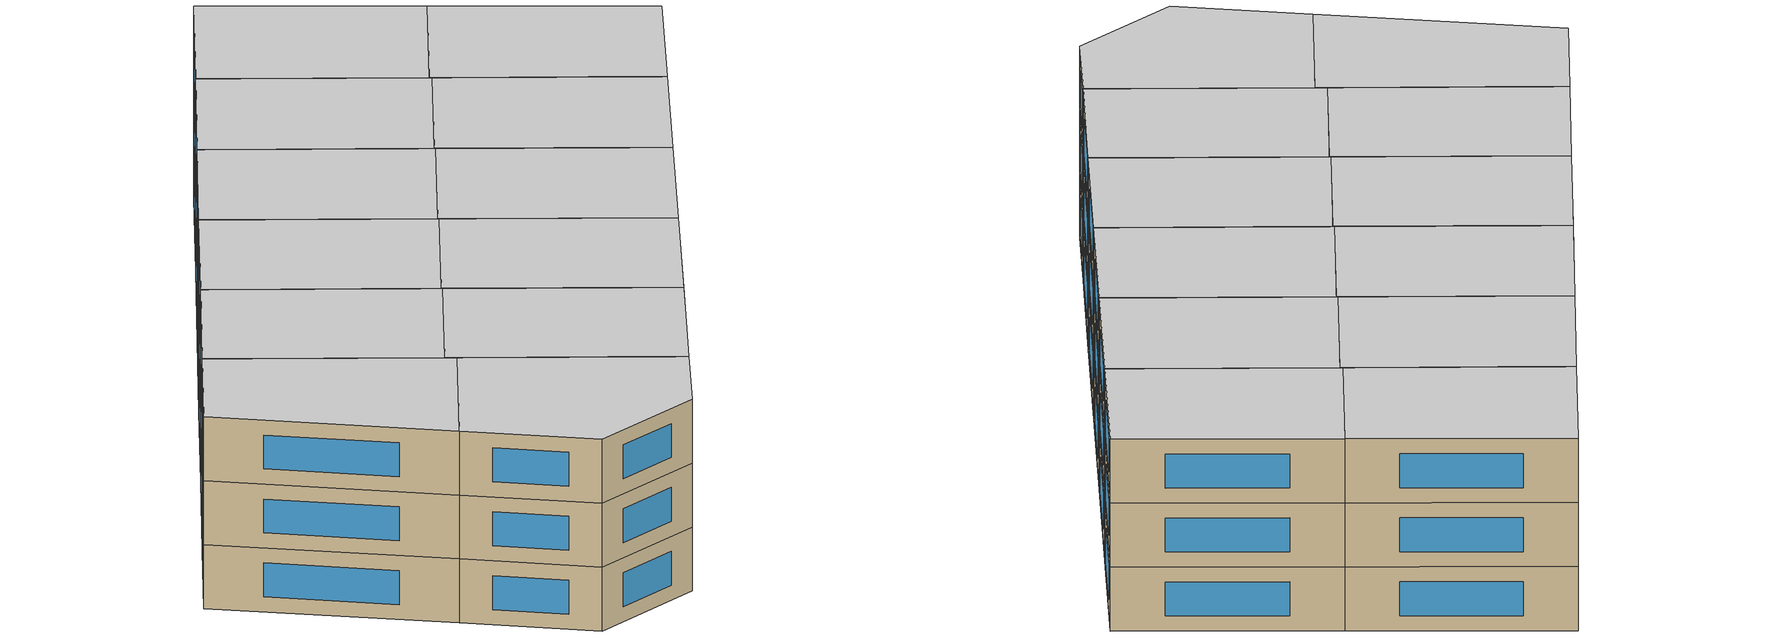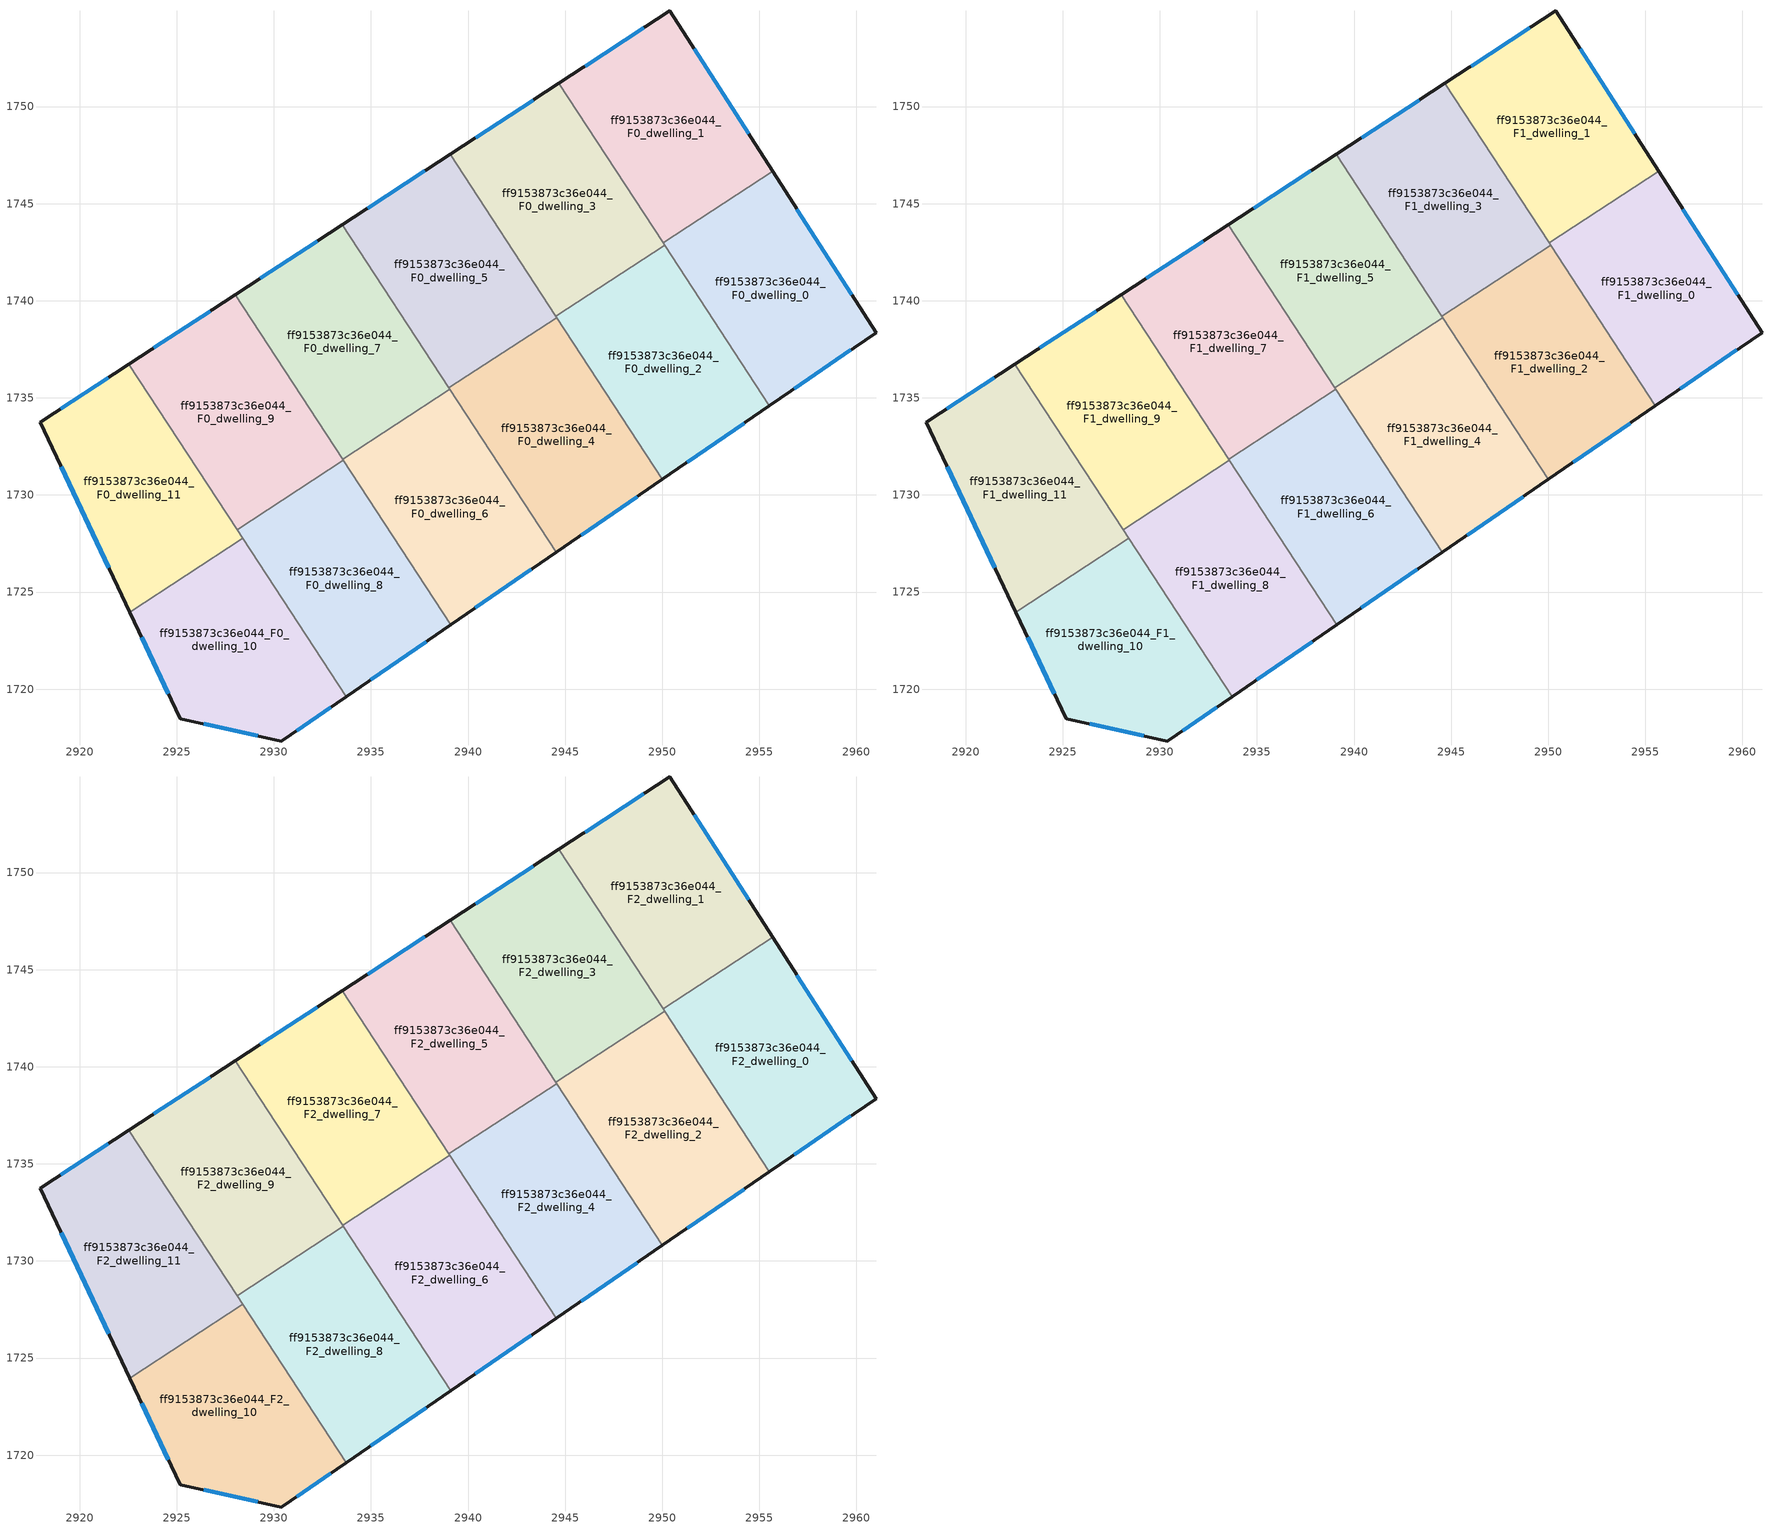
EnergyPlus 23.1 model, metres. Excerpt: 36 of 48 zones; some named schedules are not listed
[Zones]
ff9153873c36e044_F0_dwelling_0
 floor ground (EU_floor_Construction): 2955.69,1746.66 2961.01,1738.36 2955.52,1734.59 2950.05,1742.97 z0
 wall outside (EU_wall_Construction): 2955.52,1734.59 2961.01,1738.36 2955.69,1746.66 z0:3
 wall to ff9153873c36e044_F0_dwelling_1 (EU_wall_Construction): 2955.69,1746.66 2950.05,1742.97 z0:3
 wall to ff9153873c36e044_F0_dwelling_2 (EU_wall_Construction): 2950.12,1742.86 2955.52,1734.59 z0:3
 wall to ff9153873c36e044_F0_dwelling_3 (EU_wall_Construction): 2950.05,1742.97 2950.12,1742.86 z0:3
 window (EU_Window_Construction): 2959.76,1740.31 2956.94,1744.71 / 2956.81,1735.47 2959.72,1737.47 z0.7:2.3
ff9153873c36e044_F0_dwelling_1
 floor ground (EU_floor_Construction): 2950.4,1754.92 2955.69,1746.66 2950.05,1742.97 2944.68,1751.19 z0
 wall outside (EU_wall_Construction): 2955.69,1746.66 2950.4,1754.92 2944.68,1751.19 z0:3
 wall to ff9153873c36e044_F0_dwelling_3 (EU_wall_Construction): 2944.68,1751.19 2950.05,1742.97 z0:3
 window (EU_Window_Construction): 2949.06,1754.04 2946.03,1752.07 / 2954.45,1748.6 2951.64,1752.98 z0.7:2.3
ff9153873c36e044_F0_dwelling_10
 floor ground (EU_floor_Construction): 2928.4,1727.76 2933.72,1719.61 2930.39,1717.33 2925.18,1718.48 2922.59,1723.96 z0
 wall outside (EU_wall_Construction): 2922.59,1723.96 2925.18,1718.48 2930.39,1717.33 2933.72,1719.61 z0:3
 wall to ff9153873c36e044_F0_dwelling_11 (EU_wall_Construction): 2928.4,1727.76 2922.59,1723.96 z0:3
 wall to ff9153873c36e044_F0_dwelling_8 (EU_wall_Construction): 2933.72,1719.61 2928.4,1727.76 z0:3
 window (EU_Window_Construction): 2923.19,1722.68 2924.57,1719.77 / 2931.17,1717.86 2932.94,1719.08 / 2926.4,1718.21 2929.17,1717.6 z0.7:2.3
ff9153873c36e044_F0_dwelling_11
 floor ground (EU_floor_Construction): 2922.54,1736.74 2928.4,1727.76 2922.59,1723.96 2917.96,1733.75 z0
 wall outside (EU_wall_Construction): 2922.54,1736.74 2917.96,1733.75 2922.59,1723.96 z0:3
 wall to ff9153873c36e044_F0_dwelling_9 (EU_wall_Construction): 2928.11,1728.21 2922.54,1736.74 z0:3
 wall to ff9153873c36e044_F0_dwelling_8 (EU_wall_Construction): 2928.4,1727.76 2928.11,1728.21 z0:3
 window (EU_Window_Construction): 2919.05,1731.45 2921.5,1726.26 / 2921.47,1736.04 2919.03,1734.45 z0.7:2.3
ff9153873c36e044_F0_dwelling_2
 floor ground (EU_floor_Construction): 2950.12,1742.86 2955.52,1734.59 2950.01,1730.8 2944.52,1739.2 z0
 wall outside (EU_wall_Construction): 2950.01,1730.8 2955.52,1734.59 z0:3
 wall to ff9153873c36e044_F0_dwelling_3 (EU_wall_Construction): 2950.12,1742.86 2944.52,1739.2 z0:3
 wall to ff9153873c36e044_F0_dwelling_4 (EU_wall_Construction): 2944.57,1739.13 2950.01,1730.8 z0:3
 wall to ff9153873c36e044_F0_dwelling_5 (EU_wall_Construction): 2944.52,1739.2 2944.57,1739.13 z0:3
 window (EU_Window_Construction): 2951.3,1731.69 2954.22,1733.7 z0.7:2.3
ff9153873c36e044_F0_dwelling_3
 floor ground (EU_floor_Construction): 2944.68,1751.19 2950.12,1742.86 2944.52,1739.2 2939.08,1747.54 z0
 wall outside (EU_wall_Construction): 2944.68,1751.19 2939.08,1747.54 z0:3
 wall to ff9153873c36e044_F0_dwelling_5 (EU_wall_Construction): 2939.08,1747.54 2944.52,1739.2 z0:3
 window (EU_Window_Construction): 2943.37,1750.33 2940.4,1748.39 z0.7:2.3
ff9153873c36e044_F0_dwelling_4
 floor ground (EU_floor_Construction): 2944.57,1739.13 2950.01,1730.8 2944.53,1727.04 2939.01,1735.51 z0
 wall outside (EU_wall_Construction): 2944.53,1727.04 2950.01,1730.8 z0:3
 wall to ff9153873c36e044_F0_dwelling_5 (EU_wall_Construction): 2944.57,1739.13 2939.01,1735.51 z0:3
 wall to ff9153873c36e044_F0_dwelling_6 (EU_wall_Construction): 2939.05,1735.44 2944.53,1727.04 z0:3
 wall to ff9153873c36e044_F0_dwelling_7 (EU_wall_Construction): 2939.01,1735.51 2939.05,1735.44 z0:3
 window (EU_Window_Construction): 2945.82,1727.92 2948.72,1729.92 z0.7:2.3
ff9153873c36e044_F0_dwelling_5
 floor ground (EU_floor_Construction): 2939.08,1747.54 2944.57,1739.13 2939.01,1735.51 2933.53,1743.91 z0
 wall outside (EU_wall_Construction): 2939.08,1747.54 2933.53,1743.91 z0:3
 wall to ff9153873c36e044_F0_dwelling_7 (EU_wall_Construction): 2933.53,1743.91 2939.01,1735.51 z0:3
 window (EU_Window_Construction): 2937.78,1746.68 2934.83,1744.76 z0.7:2.3
ff9153873c36e044_F0_dwelling_6
 floor ground (EU_floor_Construction): 2939.05,1735.44 2944.53,1727.04 2939.11,1723.31 2933.54,1731.84 z0
 wall outside (EU_wall_Construction): 2939.11,1723.31 2944.53,1727.04 z0:3
 wall to ff9153873c36e044_F0_dwelling_7 (EU_wall_Construction): 2939.05,1735.44 2933.54,1731.84 z0:3
 wall to ff9153873c36e044_F0_dwelling_8 (EU_wall_Construction): 2933.58,1731.78 2939.11,1723.31 z0:3
 wall to ff9153873c36e044_F0_dwelling_9 (EU_wall_Construction): 2933.54,1731.84 2933.58,1731.78 z0:3
 window (EU_Window_Construction): 2940.38,1724.19 2943.26,1726.17 z0.7:2.3
ff9153873c36e044_F0_dwelling_7
 floor ground (EU_floor_Construction): 2933.53,1743.91 2939.05,1735.44 2933.54,1731.84 2928.01,1740.31 z0
 wall outside (EU_wall_Construction): 2933.53,1743.91 2928.01,1740.31 z0:3
 wall to ff9153873c36e044_F0_dwelling_9 (EU_wall_Construction): 2928.01,1740.31 2933.54,1731.84 z0:3
 window (EU_Window_Construction): 2932.23,1743.06 2929.31,1741.15 z0.7:2.3
ff9153873c36e044_F0_dwelling_8
 floor ground (EU_floor_Construction): 2933.58,1731.78 2939.11,1723.31 2933.72,1719.61 2928.11,1728.21 z0
 wall outside (EU_wall_Construction): 2933.72,1719.61 2939.11,1723.31 z0:3
 wall to ff9153873c36e044_F0_dwelling_9 (EU_wall_Construction): 2933.58,1731.78 2928.11,1728.21 z0:3
 window (EU_Window_Construction): 2934.98,1720.48 2937.84,1722.44 z0.7:2.3
ff9153873c36e044_F0_dwelling_9
 floor ground (EU_floor_Construction): 2928.01,1740.31 2933.58,1731.78 2928.11,1728.21 2922.54,1736.74 z0
 wall outside (EU_wall_Construction): 2928.01,1740.31 2922.54,1736.74 z0:3
 window (EU_Window_Construction): 2926.73,1739.47 2923.83,1737.58 z0.7:2.3
ff9153873c36e044_F1_dwelling_0
 floor to ff9153873c36e044_F0_dwelling_0 (EU_floor_Construction): 2955.69,1746.66 2961.01,1738.36 2955.52,1734.59 2950.05,1742.97 z3
 wall outside (EU_wall_Construction): 2955.52,1734.59 2961.01,1738.36 2955.69,1746.66 z3:6
 wall to ff9153873c36e044_F1_dwelling_1 (EU_wall_Construction): 2955.69,1746.66 2950.05,1742.97 z3:6
 wall to ff9153873c36e044_F1_dwelling_2 (EU_wall_Construction): 2950.12,1742.86 2955.52,1734.59 z3:6
 wall to ff9153873c36e044_F1_dwelling_3 (EU_wall_Construction): 2950.05,1742.97 2950.12,1742.86 z3:6
 window (EU_Window_Construction): 2959.76,1740.31 2956.94,1744.71 / 2956.81,1735.47 2959.72,1737.47 z3.7:5.3
ff9153873c36e044_F1_dwelling_1
 floor to ff9153873c36e044_F0_dwelling_1 (EU_floor_Construction): 2950.4,1754.92 2955.69,1746.66 2950.05,1742.97 2944.68,1751.19 z3
 wall outside (EU_wall_Construction): 2955.69,1746.66 2950.4,1754.92 2944.68,1751.19 z3:6
 wall to ff9153873c36e044_F1_dwelling_3 (EU_wall_Construction): 2944.68,1751.19 2950.05,1742.97 z3:6
 window (EU_Window_Construction): 2949.06,1754.04 2946.03,1752.07 / 2954.45,1748.6 2951.64,1752.98 z3.7:5.3
ff9153873c36e044_F1_dwelling_10
 floor to ff9153873c36e044_F0_dwelling_10 (EU_floor_Construction): 2928.4,1727.76 2933.72,1719.61 2930.39,1717.33 2925.18,1718.48 2922.59,1723.96 z3
 wall outside (EU_wall_Construction): 2922.59,1723.96 2925.18,1718.48 2930.39,1717.33 2933.72,1719.61 z3:6
 wall to ff9153873c36e044_F1_dwelling_11 (EU_wall_Construction): 2928.4,1727.76 2922.59,1723.96 z3:6
 wall to ff9153873c36e044_F1_dwelling_8 (EU_wall_Construction): 2933.72,1719.61 2928.4,1727.76 z3:6
 window (EU_Window_Construction): 2923.19,1722.68 2924.57,1719.77 / 2931.17,1717.86 2932.94,1719.08 / 2926.4,1718.21 2929.17,1717.6 z3.7:5.3
ff9153873c36e044_F1_dwelling_11
 floor to ff9153873c36e044_F0_dwelling_11 (EU_floor_Construction): 2922.54,1736.74 2928.4,1727.76 2922.59,1723.96 2917.96,1733.75 z3
 wall outside (EU_wall_Construction): 2922.54,1736.74 2917.96,1733.75 2922.59,1723.96 z3:6
 wall to ff9153873c36e044_F1_dwelling_9 (EU_wall_Construction): 2928.11,1728.21 2922.54,1736.74 z3:6
 wall to ff9153873c36e044_F1_dwelling_8 (EU_wall_Construction): 2928.4,1727.76 2928.11,1728.21 z3:6
 window (EU_Window_Construction): 2919.05,1731.45 2921.5,1726.26 / 2921.47,1736.04 2919.03,1734.45 z3.7:5.3
ff9153873c36e044_F1_dwelling_2
 floor to ff9153873c36e044_F0_dwelling_2 (EU_floor_Construction): 2950.12,1742.86 2955.52,1734.59 2950.01,1730.8 2944.52,1739.2 z3
 wall outside (EU_wall_Construction): 2950.01,1730.8 2955.52,1734.59 z3:6
 wall to ff9153873c36e044_F1_dwelling_3 (EU_wall_Construction): 2950.12,1742.86 2944.52,1739.2 z3:6
 wall to ff9153873c36e044_F1_dwelling_4 (EU_wall_Construction): 2944.57,1739.13 2950.01,1730.8 z3:6
 wall to ff9153873c36e044_F1_dwelling_5 (EU_wall_Construction): 2944.52,1739.2 2944.57,1739.13 z3:6
 window (EU_Window_Construction): 2951.3,1731.69 2954.22,1733.7 z3.7:5.3
ff9153873c36e044_F1_dwelling_3
 floor to ff9153873c36e044_F0_dwelling_3 (EU_floor_Construction): 2944.68,1751.19 2950.12,1742.86 2944.52,1739.2 2939.08,1747.54 z3
 wall outside (EU_wall_Construction): 2944.68,1751.19 2939.08,1747.54 z3:6
 wall to ff9153873c36e044_F1_dwelling_5 (EU_wall_Construction): 2939.08,1747.54 2944.52,1739.2 z3:6
 window (EU_Window_Construction): 2943.37,1750.33 2940.4,1748.39 z3.7:5.3
ff9153873c36e044_F1_dwelling_4
 floor to ff9153873c36e044_F0_dwelling_4 (EU_floor_Construction): 2944.57,1739.13 2950.01,1730.8 2944.53,1727.04 2939.01,1735.51 z3
 wall outside (EU_wall_Construction): 2944.53,1727.04 2950.01,1730.8 z3:6
 wall to ff9153873c36e044_F1_dwelling_5 (EU_wall_Construction): 2944.57,1739.13 2939.01,1735.51 z3:6
 wall to ff9153873c36e044_F1_dwelling_6 (EU_wall_Construction): 2939.05,1735.44 2944.53,1727.04 z3:6
 wall to ff9153873c36e044_F1_dwelling_7 (EU_wall_Construction): 2939.01,1735.51 2939.05,1735.44 z3:6
 window (EU_Window_Construction): 2945.82,1727.92 2948.72,1729.92 z3.7:5.3
ff9153873c36e044_F1_dwelling_5
 floor to ff9153873c36e044_F0_dwelling_5 (EU_floor_Construction): 2939.08,1747.54 2944.57,1739.13 2939.01,1735.51 2933.53,1743.91 z3
 wall outside (EU_wall_Construction): 2939.08,1747.54 2933.53,1743.91 z3:6
 wall to ff9153873c36e044_F1_dwelling_7 (EU_wall_Construction): 2933.53,1743.91 2939.01,1735.51 z3:6
 window (EU_Window_Construction): 2937.78,1746.68 2934.83,1744.76 z3.7:5.3
ff9153873c36e044_F1_dwelling_6
 floor to ff9153873c36e044_F0_dwelling_6 (EU_floor_Construction): 2939.05,1735.44 2944.53,1727.04 2939.11,1723.31 2933.54,1731.84 z3
 wall outside (EU_wall_Construction): 2939.11,1723.31 2944.53,1727.04 z3:6
 wall to ff9153873c36e044_F1_dwelling_7 (EU_wall_Construction): 2939.05,1735.44 2933.54,1731.84 z3:6
 wall to ff9153873c36e044_F1_dwelling_8 (EU_wall_Construction): 2933.58,1731.78 2939.11,1723.31 z3:6
 wall to ff9153873c36e044_F1_dwelling_9 (EU_wall_Construction): 2933.54,1731.84 2933.58,1731.78 z3:6
 window (EU_Window_Construction): 2940.38,1724.19 2943.26,1726.17 z3.7:5.3
ff9153873c36e044_F1_dwelling_7
 floor to ff9153873c36e044_F0_dwelling_7 (EU_floor_Construction): 2933.53,1743.91 2939.05,1735.44 2933.54,1731.84 2928.01,1740.31 z3
 wall outside (EU_wall_Construction): 2933.53,1743.91 2928.01,1740.31 z3:6
 wall to ff9153873c36e044_F1_dwelling_9 (EU_wall_Construction): 2928.01,1740.31 2933.54,1731.84 z3:6
 window (EU_Window_Construction): 2932.23,1743.06 2929.31,1741.15 z3.7:5.3
ff9153873c36e044_F1_dwelling_8
 floor to ff9153873c36e044_F0_dwelling_8 (EU_floor_Construction): 2933.58,1731.78 2939.11,1723.31 2933.72,1719.61 2928.11,1728.21 z3
 wall outside (EU_wall_Construction): 2933.72,1719.61 2939.11,1723.31 z3:6
 wall to ff9153873c36e044_F1_dwelling_9 (EU_wall_Construction): 2933.58,1731.78 2928.11,1728.21 z3:6
 window (EU_Window_Construction): 2934.98,1720.48 2937.84,1722.44 z3.7:5.3
ff9153873c36e044_F1_dwelling_9
 floor to ff9153873c36e044_F0_dwelling_9 (EU_floor_Construction): 2928.01,1740.31 2933.58,1731.78 2928.11,1728.21 2922.54,1736.74 z3
 wall outside (EU_wall_Construction): 2928.01,1740.31 2922.54,1736.74 z3:6
 window (EU_Window_Construction): 2926.73,1739.47 2923.83,1737.58 z3.7:5.3
ff9153873c36e044_F2_dwelling_0
 floor to ff9153873c36e044_F1_dwelling_0 (EU_floor_Construction): 2955.69,1746.66 2961.01,1738.36 2955.52,1734.59 2950.05,1742.97 z6
 wall outside (EU_wall_Construction): 2955.52,1734.59 2961.01,1738.36 2955.69,1746.66 z6:9
 wall to ff9153873c36e044_F2_dwelling_1 (EU_wall_Construction): 2955.69,1746.66 2950.05,1742.97 z6:9
 wall to ff9153873c36e044_F2_dwelling_2 (EU_wall_Construction): 2950.12,1742.86 2955.52,1734.59 z6:9
 wall to ff9153873c36e044_F2_dwelling_3 (EU_wall_Construction): 2950.05,1742.97 2950.12,1742.86 z6:9
 window (EU_Window_Construction): 2959.76,1740.31 2956.94,1744.71 / 2956.81,1735.47 2959.72,1737.47 z6.7:8.3
 ceiling to ff9153873c36e044_F3_dwelling_0 (EU_floor_Construction): 2961.01,1738.36 2955.69,1746.66 2950.05,1742.97 2955.52,1734.59 z9
ff9153873c36e044_F2_dwelling_1
 floor to ff9153873c36e044_F1_dwelling_1 (EU_floor_Construction): 2950.4,1754.92 2955.69,1746.66 2950.05,1742.97 2944.68,1751.19 z6
 wall outside (EU_wall_Construction): 2955.69,1746.66 2950.4,1754.92 2944.68,1751.19 z6:9
 wall to ff9153873c36e044_F2_dwelling_3 (EU_wall_Construction): 2944.68,1751.19 2950.05,1742.97 z6:9
 window (EU_Window_Construction): 2949.06,1754.04 2946.03,1752.07 / 2954.45,1748.6 2951.64,1752.98 z6.7:8.3
 ceiling to ff9153873c36e044_F3_dwelling_1 (EU_floor_Construction): 2955.69,1746.66 2950.4,1754.92 2944.68,1751.19 2950.05,1742.97 z9
ff9153873c36e044_F2_dwelling_10
 floor to ff9153873c36e044_F1_dwelling_10 (EU_floor_Construction): 2928.4,1727.76 2933.72,1719.61 2930.39,1717.33 2925.18,1718.48 2922.59,1723.96 z6
 wall outside (EU_wall_Construction): 2922.59,1723.96 2925.18,1718.48 2930.39,1717.33 2933.72,1719.61 z6:9
 wall to ff9153873c36e044_F2_dwelling_11 (EU_wall_Construction): 2928.4,1727.76 2922.59,1723.96 z6:9
 wall to ff9153873c36e044_F2_dwelling_8 (EU_wall_Construction): 2933.72,1719.61 2928.4,1727.76 z6:9
 window (EU_Window_Construction): 2923.19,1722.68 2924.57,1719.77 / 2931.17,1717.86 2932.94,1719.08 / 2926.4,1718.21 2929.17,1717.6 z6.7:8.3
 ceiling to ff9153873c36e044_F3_dwelling_10 (EU_floor_Construction): 2933.72,1719.61 2928.4,1727.76 2922.59,1723.96 2925.18,1718.48 2930.39,1717.33 z9
ff9153873c36e044_F2_dwelling_11
 floor to ff9153873c36e044_F1_dwelling_11 (EU_floor_Construction): 2922.54,1736.74 2928.4,1727.76 2922.59,1723.96 2917.96,1733.75 z6
 wall outside (EU_wall_Construction): 2922.54,1736.74 2917.96,1733.75 2922.59,1723.96 z6:9
 wall to ff9153873c36e044_F2_dwelling_9 (EU_wall_Construction): 2928.11,1728.21 2922.54,1736.74 z6:9
 wall to ff9153873c36e044_F2_dwelling_8 (EU_wall_Construction): 2928.4,1727.76 2928.11,1728.21 z6:9
 window (EU_Window_Construction): 2919.05,1731.45 2921.5,1726.26 / 2921.47,1736.04 2919.03,1734.45 z6.7:8.3
 ceiling to ff9153873c36e044_F3_dwelling_11 (EU_floor_Construction): 2928.4,1727.76 2922.54,1736.74 2917.96,1733.75 2922.59,1723.96 z9
ff9153873c36e044_F2_dwelling_2
 floor to ff9153873c36e044_F1_dwelling_2 (EU_floor_Construction): 2950.12,1742.86 2955.52,1734.59 2950.01,1730.8 2944.52,1739.2 z6
 wall outside (EU_wall_Construction): 2950.01,1730.8 2955.52,1734.59 z6:9
 wall to ff9153873c36e044_F2_dwelling_3 (EU_wall_Construction): 2950.12,1742.86 2944.52,1739.2 z6:9
 wall to ff9153873c36e044_F2_dwelling_4 (EU_wall_Construction): 2944.57,1739.13 2950.01,1730.8 z6:9
 wall to ff9153873c36e044_F2_dwelling_5 (EU_wall_Construction): 2944.52,1739.2 2944.57,1739.13 z6:9
 window (EU_Window_Construction): 2951.3,1731.69 2954.22,1733.7 z6.7:8.3
 ceiling to ff9153873c36e044_F3_dwelling_2 (EU_floor_Construction): 2955.52,1734.59 2950.12,1742.86 2944.52,1739.2 2950.01,1730.8 z9
ff9153873c36e044_F2_dwelling_3
 floor to ff9153873c36e044_F1_dwelling_3 (EU_floor_Construction): 2944.68,1751.19 2950.12,1742.86 2944.52,1739.2 2939.08,1747.54 z6
 wall outside (EU_wall_Construction): 2944.68,1751.19 2939.08,1747.54 z6:9
 wall to ff9153873c36e044_F2_dwelling_5 (EU_wall_Construction): 2939.08,1747.54 2944.52,1739.2 z6:9
 window (EU_Window_Construction): 2943.37,1750.33 2940.4,1748.39 z6.7:8.3
 ceiling to ff9153873c36e044_F3_dwelling_3 (EU_floor_Construction): 2950.12,1742.86 2944.68,1751.19 2939.08,1747.54 2944.52,1739.2 z9
ff9153873c36e044_F2_dwelling_4
 floor to ff9153873c36e044_F1_dwelling_4 (EU_floor_Construction): 2944.57,1739.13 2950.01,1730.8 2944.53,1727.04 2939.01,1735.51 z6
 wall outside (EU_wall_Construction): 2944.53,1727.04 2950.01,1730.8 z6:9
 wall to ff9153873c36e044_F2_dwelling_5 (EU_wall_Construction): 2944.57,1739.13 2939.01,1735.51 z6:9
 wall to ff9153873c36e044_F2_dwelling_6 (EU_wall_Construction): 2939.05,1735.44 2944.53,1727.04 z6:9
 wall to ff9153873c36e044_F2_dwelling_7 (EU_wall_Construction): 2939.01,1735.51 2939.05,1735.44 z6:9
 window (EU_Window_Construction): 2945.82,1727.92 2948.72,1729.92 z6.7:8.3
 ceiling to ff9153873c36e044_F3_dwelling_4 (EU_floor_Construction): 2950.01,1730.8 2944.57,1739.13 2939.01,1735.51 2944.53,1727.04 z9
ff9153873c36e044_F2_dwelling_5
 floor to ff9153873c36e044_F1_dwelling_5 (EU_floor_Construction): 2939.08,1747.54 2944.57,1739.13 2939.01,1735.51 2933.53,1743.91 z6
 wall outside (EU_wall_Construction): 2939.08,1747.54 2933.53,1743.91 z6:9
 wall to ff9153873c36e044_F2_dwelling_7 (EU_wall_Construction): 2933.53,1743.91 2939.01,1735.51 z6:9
 window (EU_Window_Construction): 2937.78,1746.68 2934.83,1744.76 z6.7:8.3
 ceiling to ff9153873c36e044_F3_dwelling_5 (EU_floor_Construction): 2944.57,1739.13 2939.08,1747.54 2933.53,1743.91 2939.01,1735.51 z9
ff9153873c36e044_F2_dwelling_6
 floor to ff9153873c36e044_F1_dwelling_6 (EU_floor_Construction): 2939.05,1735.44 2944.53,1727.04 2939.11,1723.31 2933.54,1731.84 z6
 wall outside (EU_wall_Construction): 2939.11,1723.31 2944.53,1727.04 z6:9
 wall to ff9153873c36e044_F2_dwelling_7 (EU_wall_Construction): 2939.05,1735.44 2933.54,1731.84 z6:9
 wall to ff9153873c36e044_F2_dwelling_8 (EU_wall_Construction): 2933.58,1731.78 2939.11,1723.31 z6:9
 wall to ff9153873c36e044_F2_dwelling_9 (EU_wall_Construction): 2933.54,1731.84 2933.58,1731.78 z6:9
 window (EU_Window_Construction): 2940.38,1724.19 2943.26,1726.17 z6.7:8.3
 ceiling to ff9153873c36e044_F3_dwelling_6 (EU_floor_Construction): 2944.53,1727.04 2939.05,1735.44 2933.54,1731.84 2939.11,1723.31 z9
ff9153873c36e044_F2_dwelling_7
 floor to ff9153873c36e044_F1_dwelling_7 (EU_floor_Construction): 2933.53,1743.91 2939.05,1735.44 2933.54,1731.84 2928.01,1740.31 z6
 wall outside (EU_wall_Construction): 2933.53,1743.91 2928.01,1740.31 z6:9
 wall to ff9153873c36e044_F2_dwelling_9 (EU_wall_Construction): 2928.01,1740.31 2933.54,1731.84 z6:9
 window (EU_Window_Construction): 2932.23,1743.06 2929.31,1741.15 z6.7:8.3
 ceiling to ff9153873c36e044_F3_dwelling_7 (EU_floor_Construction): 2939.05,1735.44 2933.53,1743.91 2928.01,1740.31 2933.54,1731.84 z9
ff9153873c36e044_F2_dwelling_8
 floor to ff9153873c36e044_F1_dwelling_8 (EU_floor_Construction): 2933.58,1731.78 2939.11,1723.31 2933.72,1719.61 2928.11,1728.21 z6
 wall outside (EU_wall_Construction): 2933.72,1719.61 2939.11,1723.31 z6:9
 wall to ff9153873c36e044_F2_dwelling_9 (EU_wall_Construction): 2933.58,1731.78 2928.11,1728.21 z6:9
 window (EU_Window_Construction): 2934.98,1720.48 2937.84,1722.44 z6.7:8.3
 ceiling to ff9153873c36e044_F3_dwelling_8 (EU_floor_Construction): 2939.11,1723.31 2933.58,1731.78 2928.11,1728.21 2933.72,1719.61 z9
ff9153873c36e044_F2_dwelling_9
 floor to ff9153873c36e044_F1_dwelling_9 (EU_floor_Construction): 2928.01,1740.31 2933.58,1731.78 2928.11,1728.21 2922.54,1736.74 z6
 wall outside (EU_wall_Construction): 2928.01,1740.31 2922.54,1736.74 z6:9
 window (EU_Window_Construction): 2926.73,1739.47 2923.83,1737.58 z6.7:8.3
 ceiling to ff9153873c36e044_F3_dwelling_9 (EU_floor_Construction): 2933.58,1731.78 2928.01,1740.31 2922.54,1736.74 2928.11,1728.21 z9
[Building]
EU S2 Campaign: North Axis=0; Terrain=City; Solar Distribution=FullExterior
[Site:Location]
Budapest.Ferenc.Liszt.Intl.AP: Latitude=47.437; Longitude=19.256; Time Zone=1; Elevation=185
[SizingPeriod:WeatherFileDays]
AnnualSizingPeriod: Begin Month=1; Begin Day of Month=1; End Month=12; End Day of Month=31; Day of Week for Start Day=Monday; Use Weather File Daylight Saving Period=No; Use Weather File Rain and Snow Indicators=No
[MATERIAL]
EU_InternalMass_Material: Roughness=MediumRough; Thickness=0.1; Conductivity=1; Density=1800; Specific Heat=900; Thermal Absorptance=0.9; Solar Absorptance=0.7; Visible Absorptance=0.7
[MATERIAL:NOMASS] Roughness=MediumRough; Thermal Absorptance=0.9; Solar Absorptance=0.7; Visible Absorptance=0.7
Name | Thermal Resistance
EU_wall_NoMass | 0.832559
EU_floor_NoMass | 0.872794
[WINDOWMATERIAL:SIMPLEGLAZINGSYSTEM]
EU_Window_SimpleGlazing: UFactor=2.79869; Solar Heat Gain Coefficient=0.75; Visible Transmittance=0.75
[CONSTRUCTION]
EU_wall_Construction: EU_wall_NoMass
EU_floor_Construction: EU_floor_NoMass
EU_Window_Construction: EU_Window_SimpleGlazing
EU_InternalMass_Construction: EU_InternalMass_Material
[ZONE] Type=1; Multiplier=1; Ceiling Height=autocalculate; Floor Area=autocalculate; Part of Total Floor Area=Yes
Name | Volume
ff9153873c36e044_F0_dwelling_0; ff9153873c36e044_F1_dwelling_0; ff9153873c36e044_F2_dwelling_0; ff9153873c36e044_F0_dwelling_1; ff9153873c36e044_F1_dwelling_1; ff9153873c36e044_F2_dwelling_1; ff9153873c36e044_F0_dwelling_10; ff9153873c36e044_F1_dwelling_10; ff9153873c36e044_F2_dwelling_10 | 199.668
ff9153873c36e044_F0_dwelling_11; ff9153873c36e044_F1_dwelling_11; ff9153873c36e044_F2_dwelling_11; ff9153873c36e044_F0_dwelling_3; ff9153873c36e044_F1_dwelling_3; ff9153873c36e044_F2_dwelling_3 | 199.684
ff9153873c36e044_F0_dwelling_2; ff9153873c36e044_F1_dwelling_2; ff9153873c36e044_F2_dwelling_2 | 199.704
ff9153873c36e044_F0_dwelling_4; ff9153873c36e044_F1_dwelling_4; ff9153873c36e044_F2_dwelling_4 | 199.664
ff9153873c36e044_F0_dwelling_5; ff9153873c36e044_F1_dwelling_5; ff9153873c36e044_F2_dwelling_5 | 199.697
ff9153873c36e044_F0_dwelling_6; ff9153873c36e044_F1_dwelling_6; ff9153873c36e044_F2_dwelling_6 | 199.685
ff9153873c36e044_F0_dwelling_7; ff9153873c36e044_F1_dwelling_7; ff9153873c36e044_F2_dwelling_7 | 199.674
ff9153873c36e044_F0_dwelling_8; ff9153873c36e044_F1_dwelling_8; ff9153873c36e044_F2_dwelling_8 | 199.6875
ff9153873c36e044_F0_dwelling_9; ff9153873c36e044_F1_dwelling_9; ff9153873c36e044_F2_dwelling_9 | 199.695
[INTERNALMASS] Construction=EU_InternalMass_Construction
Name | Zone or ZoneList | Surface Area
ff9153873c36e044_F0_dwelling_0_EU_InternalMass | ff9153873c36e044_F0_dwelling_0 | 66.5558
ff9153873c36e044_F0_dwelling_1_EU_InternalMass | ff9153873c36e044_F0_dwelling_1 | 66.556
ff9153873c36e044_F0_dwelling_2_EU_InternalMass | ff9153873c36e044_F0_dwelling_2 | 66.5681
ff9153873c36e044_F0_dwelling_3_EU_InternalMass | ff9153873c36e044_F0_dwelling_3 | 66.5615
ff9153873c36e044_F0_dwelling_4_EU_InternalMass | ff9153873c36e044_F0_dwelling_4 | 66.5548
ff9153873c36e044_F0_dwelling_5_EU_InternalMass | ff9153873c36e044_F0_dwelling_5 | 66.5657
ff9153873c36e044_F0_dwelling_6_EU_InternalMass | ff9153873c36e044_F0_dwelling_6 | 66.5617
ff9153873c36e044_F0_dwelling_7_EU_InternalMass | ff9153873c36e044_F0_dwelling_7 | 66.558
ff9153873c36e044_F0_dwelling_8_EU_InternalMass | ff9153873c36e044_F0_dwelling_8 | 66.5626
ff9153873c36e044_F0_dwelling_9_EU_InternalMass | ff9153873c36e044_F0_dwelling_9 | 66.565
ff9153873c36e044_F0_dwelling_10_EU_InternalMass | ff9153873c36e044_F0_dwelling_10 | 66.5564
ff9153873c36e044_F0_dwelling_11_EU_InternalMass | ff9153873c36e044_F0_dwelling_11 | 66.5614
ff9153873c36e044_F1_dwelling_0_EU_InternalMass | ff9153873c36e044_F1_dwelling_0 | 66.5558
ff9153873c36e044_F1_dwelling_1_EU_InternalMass | ff9153873c36e044_F1_dwelling_1 | 66.556
ff9153873c36e044_F1_dwelling_2_EU_InternalMass | ff9153873c36e044_F1_dwelling_2 | 66.5681
ff9153873c36e044_F1_dwelling_3_EU_InternalMass | ff9153873c36e044_F1_dwelling_3 | 66.5615
ff9153873c36e044_F1_dwelling_4_EU_InternalMass | ff9153873c36e044_F1_dwelling_4 | 66.5548
ff9153873c36e044_F1_dwelling_5_EU_InternalMass | ff9153873c36e044_F1_dwelling_5 | 66.5657
ff9153873c36e044_F1_dwelling_6_EU_InternalMass | ff9153873c36e044_F1_dwelling_6 | 66.5617
ff9153873c36e044_F1_dwelling_7_EU_InternalMass | ff9153873c36e044_F1_dwelling_7 | 66.558
ff9153873c36e044_F1_dwelling_8_EU_InternalMass | ff9153873c36e044_F1_dwelling_8 | 66.5626
ff9153873c36e044_F1_dwelling_9_EU_InternalMass | ff9153873c36e044_F1_dwelling_9 | 66.565
ff9153873c36e044_F1_dwelling_10_EU_InternalMass | ff9153873c36e044_F1_dwelling_10 | 66.5564
ff9153873c36e044_F1_dwelling_11_EU_InternalMass | ff9153873c36e044_F1_dwelling_11 | 66.5614
ff9153873c36e044_F2_dwelling_0_EU_InternalMass | ff9153873c36e044_F2_dwelling_0 | 66.5558
ff9153873c36e044_F2_dwelling_1_EU_InternalMass | ff9153873c36e044_F2_dwelling_1 | 66.556
ff9153873c36e044_F2_dwelling_2_EU_InternalMass | ff9153873c36e044_F2_dwelling_2 | 66.5681
ff9153873c36e044_F2_dwelling_3_EU_InternalMass | ff9153873c36e044_F2_dwelling_3 | 66.5615
ff9153873c36e044_F2_dwelling_4_EU_InternalMass | ff9153873c36e044_F2_dwelling_4 | 66.5548
ff9153873c36e044_F2_dwelling_5_EU_InternalMass | ff9153873c36e044_F2_dwelling_5 | 66.5657
ff9153873c36e044_F2_dwelling_6_EU_InternalMass | ff9153873c36e044_F2_dwelling_6 | 66.5617
ff9153873c36e044_F2_dwelling_7_EU_InternalMass | ff9153873c36e044_F2_dwelling_7 | 66.558
ff9153873c36e044_F2_dwelling_8_EU_InternalMass | ff9153873c36e044_F2_dwelling_8 | 66.5626
ff9153873c36e044_F2_dwelling_9_EU_InternalMass | ff9153873c36e044_F2_dwelling_9 | 66.565
ff9153873c36e044_F2_dwelling_10_EU_InternalMass | ff9153873c36e044_F2_dwelling_10 | 66.5564
ff9153873c36e044_F2_dwelling_11_EU_InternalMass | ff9153873c36e044_F2_dwelling_11 | 66.5614
[OTHEREQUIPMENT] Fuel Type=Electricity; Design Level Calculation Method=Watts/Area; Power per Zone Floor Area=1; Fraction Latent=0; Fraction Radiant=0; Fraction Lost=0; Carbon Dioxide Generation Rate=0; EndUse Subcategory=EU_Step8_InternalGains
Name | Zone or ZoneList or Space or SpaceList | Schedule
EU_Step8_InternalGain_ff9153873c36e044_F0_dwelling_0_f000 | ff9153873c36e044_F0_dwelling_0 | EU_Step8_GainSchedule_ff9153873c36e044_F0_dwelling_0_f000
EU_Step8_InternalGain_ff9153873c36e044_F0_dwelling_1_f000 | ff9153873c36e044_F0_dwelling_1 | EU_Step8_GainSchedule_ff9153873c36e044_F0_dwelling_1_f000
EU_Step8_InternalGain_ff9153873c36e044_F0_dwelling_2_f000 | ff9153873c36e044_F0_dwelling_2 | EU_Step8_GainSchedule_ff9153873c36e044_F0_dwelling_2_f000
EU_Step8_InternalGain_ff9153873c36e044_F0_dwelling_3_f000 | ff9153873c36e044_F0_dwelling_3 | EU_Step8_GainSchedule_ff9153873c36e044_F0_dwelling_3_f000
EU_Step8_InternalGain_ff9153873c36e044_F0_dwelling_4_f000 | ff9153873c36e044_F0_dwelling_4 | EU_Step8_GainSchedule_ff9153873c36e044_F0_dwelling_4_f000
EU_Step8_InternalGain_ff9153873c36e044_F0_dwelling_5_f000 | ff9153873c36e044_F0_dwelling_5 | EU_Step8_GainSchedule_ff9153873c36e044_F0_dwelling_5_f000
EU_Step8_InternalGain_ff9153873c36e044_F0_dwelling_6_f000 | ff9153873c36e044_F0_dwelling_6 | EU_Step8_GainSchedule_ff9153873c36e044_F0_dwelling_6_f000
EU_Step8_InternalGain_ff9153873c36e044_F0_dwelling_7_f000 | ff9153873c36e044_F0_dwelling_7 | EU_Step8_GainSchedule_ff9153873c36e044_F0_dwelling_7_f000
EU_Step8_InternalGain_ff9153873c36e044_F0_dwelling_8_f000 | ff9153873c36e044_F0_dwelling_8 | EU_Step8_GainSchedule_ff9153873c36e044_F0_dwelling_8_f000
EU_Step8_InternalGain_ff9153873c36e044_F0_dwelling_9_f000 | ff9153873c36e044_F0_dwelling_9 | EU_Step8_GainSchedule_ff9153873c36e044_F0_dwelling_9_f000
EU_Step8_InternalGain_ff9153873c36e044_F0_dwelling_10_f000 | ff9153873c36e044_F0_dwelling_10 | EU_Step8_GainSchedule_ff9153873c36e044_F0_dwelling_10_f000
EU_Step8_InternalGain_ff9153873c36e044_F0_dwelling_11_f000 | ff9153873c36e044_F0_dwelling_11 | EU_Step8_GainSchedule_ff9153873c36e044_F0_dwelling_11_f000
EU_Step8_InternalGain_ff9153873c36e044_F1_dwelling_0_f000 | ff9153873c36e044_F1_dwelling_0 | EU_Step8_GainSchedule_ff9153873c36e044_F1_dwelling_0_f000
EU_Step8_InternalGain_ff9153873c36e044_F1_dwelling_1_f000 | ff9153873c36e044_F1_dwelling_1 | EU_Step8_GainSchedule_ff9153873c36e044_F1_dwelling_1_f000
EU_Step8_InternalGain_ff9153873c36e044_F1_dwelling_2_f000 | ff9153873c36e044_F1_dwelling_2 | EU_Step8_GainSchedule_ff9153873c36e044_F1_dwelling_2_f000
EU_Step8_InternalGain_ff9153873c36e044_F1_dwelling_3_f000 | ff9153873c36e044_F1_dwelling_3 | EU_Step8_GainSchedule_ff9153873c36e044_F1_dwelling_3_f000
EU_Step8_InternalGain_ff9153873c36e044_F1_dwelling_4_f000 | ff9153873c36e044_F1_dwelling_4 | EU_Step8_GainSchedule_ff9153873c36e044_F1_dwelling_4_f000
EU_Step8_InternalGain_ff9153873c36e044_F1_dwelling_5_f000 | ff9153873c36e044_F1_dwelling_5 | EU_Step8_GainSchedule_ff9153873c36e044_F1_dwelling_5_f000
EU_Step8_InternalGain_ff9153873c36e044_F1_dwelling_6_f000 | ff9153873c36e044_F1_dwelling_6 | EU_Step8_GainSchedule_ff9153873c36e044_F1_dwelling_6_f000
EU_Step8_InternalGain_ff9153873c36e044_F1_dwelling_7_f000 | ff9153873c36e044_F1_dwelling_7 | EU_Step8_GainSchedule_ff9153873c36e044_F1_dwelling_7_f000
EU_Step8_InternalGain_ff9153873c36e044_F1_dwelling_8_f000 | ff9153873c36e044_F1_dwelling_8 | EU_Step8_GainSchedule_ff9153873c36e044_F1_dwelling_8_f000
EU_Step8_InternalGain_ff9153873c36e044_F1_dwelling_9_f000 | ff9153873c36e044_F1_dwelling_9 | EU_Step8_GainSchedule_ff9153873c36e044_F1_dwelling_9_f000
EU_Step8_InternalGain_ff9153873c36e044_F1_dwelling_10_f000 | ff9153873c36e044_F1_dwelling_10 | EU_Step8_GainSchedule_ff9153873c36e044_F1_dwelling_10_f000
EU_Step8_InternalGain_ff9153873c36e044_F1_dwelling_11_f000 | ff9153873c36e044_F1_dwelling_11 | EU_Step8_GainSchedule_ff9153873c36e044_F1_dwelling_11_f000
EU_Step8_InternalGain_ff9153873c36e044_F2_dwelling_0_f000 | ff9153873c36e044_F2_dwelling_0 | EU_Step8_GainSchedule_ff9153873c36e044_F2_dwelling_0_f000
EU_Step8_InternalGain_ff9153873c36e044_F2_dwelling_1_f000 | ff9153873c36e044_F2_dwelling_1 | EU_Step8_GainSchedule_ff9153873c36e044_F2_dwelling_1_f000
EU_Step8_InternalGain_ff9153873c36e044_F2_dwelling_2_f000 | ff9153873c36e044_F2_dwelling_2 | EU_Step8_GainSchedule_ff9153873c36e044_F2_dwelling_2_f000
EU_Step8_InternalGain_ff9153873c36e044_F2_dwelling_3_f000 | ff9153873c36e044_F2_dwelling_3 | EU_Step8_GainSchedule_ff9153873c36e044_F2_dwelling_3_f000
EU_Step8_InternalGain_ff9153873c36e044_F2_dwelling_4_f000 | ff9153873c36e044_F2_dwelling_4 | EU_Step8_GainSchedule_ff9153873c36e044_F2_dwelling_4_f000
EU_Step8_InternalGain_ff9153873c36e044_F2_dwelling_5_f000 | ff9153873c36e044_F2_dwelling_5 | EU_Step8_GainSchedule_ff9153873c36e044_F2_dwelling_5_f000
EU_Step8_InternalGain_ff9153873c36e044_F2_dwelling_6_f000 | ff9153873c36e044_F2_dwelling_6 | EU_Step8_GainSchedule_ff9153873c36e044_F2_dwelling_6_f000
EU_Step8_InternalGain_ff9153873c36e044_F2_dwelling_7_f000 | ff9153873c36e044_F2_dwelling_7 | EU_Step8_GainSchedule_ff9153873c36e044_F2_dwelling_7_f000
EU_Step8_InternalGain_ff9153873c36e044_F2_dwelling_8_f000 | ff9153873c36e044_F2_dwelling_8 | EU_Step8_GainSchedule_ff9153873c36e044_F2_dwelling_8_f000
EU_Step8_InternalGain_ff9153873c36e044_F2_dwelling_9_f000 | ff9153873c36e044_F2_dwelling_9 | EU_Step8_GainSchedule_ff9153873c36e044_F2_dwelling_9_f000
EU_Step8_InternalGain_ff9153873c36e044_F2_dwelling_10_f000 | ff9153873c36e044_F2_dwelling_10 | EU_Step8_GainSchedule_ff9153873c36e044_F2_dwelling_10_f000
EU_Step8_InternalGain_ff9153873c36e044_F2_dwelling_11_f000 | ff9153873c36e044_F2_dwelling_11 | EU_Step8_GainSchedule_ff9153873c36e044_F2_dwelling_11_f000
[ZONEVENTILATION:DESIGNFLOWRATE] Schedule=EU_AlwaysOn; Design Flow Rate Calculation Method=AirChanges/Hour; Air Changes per Hour=0.475469; Ventilation Type=Natural; Fan Pressure Rise=0; Fan Total Efficiency=1; Constant Term Coefficient=1; Temperature Term Coefficient=0; Velocity Term Coefficient=0; Velocity Squared Term Coefficient=0; Minimum Indoor Temperature=-100; Maximum Indoor Temperature=100; Delta Temperature=-100; Minimum Outdoor Temperature=-100; Maximum Outdoor Temperature=100; Maximum Wind Speed=40
Name | Zone or ZoneList or Space or SpaceList
EU_ConstantAir_ff9153873c36e044_F0_dwelling_0 | ff9153873c36e044_F0_dwelling_0
EU_ConstantAir_ff9153873c36e044_F0_dwelling_1 | ff9153873c36e044_F0_dwelling_1
EU_ConstantAir_ff9153873c36e044_F0_dwelling_2 | ff9153873c36e044_F0_dwelling_2
EU_ConstantAir_ff9153873c36e044_F0_dwelling_3 | ff9153873c36e044_F0_dwelling_3
EU_ConstantAir_ff9153873c36e044_F0_dwelling_4 | ff9153873c36e044_F0_dwelling_4
EU_ConstantAir_ff9153873c36e044_F0_dwelling_5 | ff9153873c36e044_F0_dwelling_5
EU_ConstantAir_ff9153873c36e044_F0_dwelling_6 | ff9153873c36e044_F0_dwelling_6
EU_ConstantAir_ff9153873c36e044_F0_dwelling_7 | ff9153873c36e044_F0_dwelling_7
EU_ConstantAir_ff9153873c36e044_F0_dwelling_8 | ff9153873c36e044_F0_dwelling_8
EU_ConstantAir_ff9153873c36e044_F0_dwelling_9 | ff9153873c36e044_F0_dwelling_9
EU_ConstantAir_ff9153873c36e044_F0_dwelling_10 | ff9153873c36e044_F0_dwelling_10
EU_ConstantAir_ff9153873c36e044_F0_dwelling_11 | ff9153873c36e044_F0_dwelling_11
EU_ConstantAir_ff9153873c36e044_F1_dwelling_0 | ff9153873c36e044_F1_dwelling_0
EU_ConstantAir_ff9153873c36e044_F1_dwelling_1 | ff9153873c36e044_F1_dwelling_1
EU_ConstantAir_ff9153873c36e044_F1_dwelling_2 | ff9153873c36e044_F1_dwelling_2
EU_ConstantAir_ff9153873c36e044_F1_dwelling_3 | ff9153873c36e044_F1_dwelling_3
EU_ConstantAir_ff9153873c36e044_F1_dwelling_4 | ff9153873c36e044_F1_dwelling_4
EU_ConstantAir_ff9153873c36e044_F1_dwelling_5 | ff9153873c36e044_F1_dwelling_5
EU_ConstantAir_ff9153873c36e044_F1_dwelling_6 | ff9153873c36e044_F1_dwelling_6
EU_ConstantAir_ff9153873c36e044_F1_dwelling_7 | ff9153873c36e044_F1_dwelling_7
EU_ConstantAir_ff9153873c36e044_F1_dwelling_8 | ff9153873c36e044_F1_dwelling_8
EU_ConstantAir_ff9153873c36e044_F1_dwelling_9 | ff9153873c36e044_F1_dwelling_9
EU_ConstantAir_ff9153873c36e044_F1_dwelling_10 | ff9153873c36e044_F1_dwelling_10
EU_ConstantAir_ff9153873c36e044_F1_dwelling_11 | ff9153873c36e044_F1_dwelling_11
EU_ConstantAir_ff9153873c36e044_F2_dwelling_0 | ff9153873c36e044_F2_dwelling_0
EU_ConstantAir_ff9153873c36e044_F2_dwelling_1 | ff9153873c36e044_F2_dwelling_1
EU_ConstantAir_ff9153873c36e044_F2_dwelling_2 | ff9153873c36e044_F2_dwelling_2
EU_ConstantAir_ff9153873c36e044_F2_dwelling_3 | ff9153873c36e044_F2_dwelling_3
EU_ConstantAir_ff9153873c36e044_F2_dwelling_4 | ff9153873c36e044_F2_dwelling_4
EU_ConstantAir_ff9153873c36e044_F2_dwelling_5 | ff9153873c36e044_F2_dwelling_5
EU_ConstantAir_ff9153873c36e044_F2_dwelling_6 | ff9153873c36e044_F2_dwelling_6
EU_ConstantAir_ff9153873c36e044_F2_dwelling_7 | ff9153873c36e044_F2_dwelling_7
EU_ConstantAir_ff9153873c36e044_F2_dwelling_8 | ff9153873c36e044_F2_dwelling_8
EU_ConstantAir_ff9153873c36e044_F2_dwelling_9 | ff9153873c36e044_F2_dwelling_9
EU_ConstantAir_ff9153873c36e044_F2_dwelling_10 | ff9153873c36e044_F2_dwelling_10
EU_ConstantAir_ff9153873c36e044_F2_dwelling_11 | ff9153873c36e044_F2_dwelling_11
[HVACTEMPLATE:ZONE:IDEALLOADSAIRSYSTEM] System Availability Schedule=EU_AlwaysOn; Maximum Heating Supply Air Temperature=50; Minimum Cooling Supply Air Temperature=13; Maximum Heating Supply Air Humidity Ratio=0.0156; Minimum Cooling Supply Air Humidity Ratio=0.0077; Heating Limit=NoLimit; Cooling Limit=NoLimit; Heating Availability Schedule=EU_AlwaysOn; Cooling Availability Schedule=EU_CoolingOff; Dehumidification Control Type=ConstantSensibleHeatRatio; Cooling Sensible Heat Ratio=0.7; Dehumidification Setpoint=60; Humidification Control Type=None; Humidification Setpoint=30; Outdoor Air Method=None; Outdoor Air Flow Rate per Person=0.00944; Outdoor Air Flow Rate per Zone Floor Area=0; Outdoor Air Flow Rate per Zone=0; Demand Controlled Ventilation Type=None; Outdoor Air Economizer Type=NoEconomizer; Heat Recovery Type=None; Sensible Heat Recovery Effectiveness=0.7; Latent Heat Recovery Effectiveness=0.65
Name | Template Thermostat
ff9153873c36e044_F0_dwelling_0 | EU_HeatOnly_ff9153873c36e044_F0_dwelling_0
ff9153873c36e044_F0_dwelling_1 | EU_HeatOnly_ff9153873c36e044_F0_dwelling_1
ff9153873c36e044_F0_dwelling_2 | EU_HeatOnly_ff9153873c36e044_F0_dwelling_2
ff9153873c36e044_F0_dwelling_3 | EU_HeatOnly_ff9153873c36e044_F0_dwelling_3
ff9153873c36e044_F0_dwelling_4 | EU_HeatOnly_ff9153873c36e044_F0_dwelling_4
ff9153873c36e044_F0_dwelling_5 | EU_HeatOnly_ff9153873c36e044_F0_dwelling_5
ff9153873c36e044_F0_dwelling_6 | EU_HeatOnly_ff9153873c36e044_F0_dwelling_6
ff9153873c36e044_F0_dwelling_7 | EU_HeatOnly_ff9153873c36e044_F0_dwelling_7
ff9153873c36e044_F0_dwelling_8 | EU_HeatOnly_ff9153873c36e044_F0_dwelling_8
ff9153873c36e044_F0_dwelling_9 | EU_HeatOnly_ff9153873c36e044_F0_dwelling_9
ff9153873c36e044_F0_dwelling_10 | EU_HeatOnly_ff9153873c36e044_F0_dwelling_10
ff9153873c36e044_F0_dwelling_11 | EU_HeatOnly_ff9153873c36e044_F0_dwelling_11
ff9153873c36e044_F1_dwelling_0 | EU_HeatOnly_ff9153873c36e044_F1_dwelling_0
ff9153873c36e044_F1_dwelling_1 | EU_HeatOnly_ff9153873c36e044_F1_dwelling_1
ff9153873c36e044_F1_dwelling_2 | EU_HeatOnly_ff9153873c36e044_F1_dwelling_2
ff9153873c36e044_F1_dwelling_3 | EU_HeatOnly_ff9153873c36e044_F1_dwelling_3
ff9153873c36e044_F1_dwelling_4 | EU_HeatOnly_ff9153873c36e044_F1_dwelling_4
ff9153873c36e044_F1_dwelling_5 | EU_HeatOnly_ff9153873c36e044_F1_dwelling_5
ff9153873c36e044_F1_dwelling_6 | EU_HeatOnly_ff9153873c36e044_F1_dwelling_6
ff9153873c36e044_F1_dwelling_7 | EU_HeatOnly_ff9153873c36e044_F1_dwelling_7
ff9153873c36e044_F1_dwelling_8 | EU_HeatOnly_ff9153873c36e044_F1_dwelling_8
ff9153873c36e044_F1_dwelling_9 | EU_HeatOnly_ff9153873c36e044_F1_dwelling_9
ff9153873c36e044_F1_dwelling_10 | EU_HeatOnly_ff9153873c36e044_F1_dwelling_10
ff9153873c36e044_F1_dwelling_11 | EU_HeatOnly_ff9153873c36e044_F1_dwelling_11
ff9153873c36e044_F2_dwelling_0 | EU_HeatOnly_ff9153873c36e044_F2_dwelling_0
ff9153873c36e044_F2_dwelling_1 | EU_HeatOnly_ff9153873c36e044_F2_dwelling_1
ff9153873c36e044_F2_dwelling_2 | EU_HeatOnly_ff9153873c36e044_F2_dwelling_2
ff9153873c36e044_F2_dwelling_3 | EU_HeatOnly_ff9153873c36e044_F2_dwelling_3
ff9153873c36e044_F2_dwelling_4 | EU_HeatOnly_ff9153873c36e044_F2_dwelling_4
ff9153873c36e044_F2_dwelling_5 | EU_HeatOnly_ff9153873c36e044_F2_dwelling_5
ff9153873c36e044_F2_dwelling_6 | EU_HeatOnly_ff9153873c36e044_F2_dwelling_6
ff9153873c36e044_F2_dwelling_7 | EU_HeatOnly_ff9153873c36e044_F2_dwelling_7
ff9153873c36e044_F2_dwelling_8 | EU_HeatOnly_ff9153873c36e044_F2_dwelling_8
ff9153873c36e044_F2_dwelling_9 | EU_HeatOnly_ff9153873c36e044_F2_dwelling_9
ff9153873c36e044_F2_dwelling_10 | EU_HeatOnly_ff9153873c36e044_F2_dwelling_10
ff9153873c36e044_F2_dwelling_11 | EU_HeatOnly_ff9153873c36e044_F2_dwelling_11
[SIZING:ZONE] Zone Cooling Design Supply Air Temperature Input Method=SupplyAirTemperature; Zone Cooling Design Supply Air Temperature=13; Zone Heating Design Supply Air Temperature Input Method=SupplyAirTemperature; Zone Heating Design Supply Air Temperature=50; Zone Cooling Design Supply Air Humidity Ratio=0.008; Zone Heating Design Supply Air Humidity Ratio=0.008; Cooling Design Air Flow Method=DesignDay; Cooling Design Air Flow Rate=0; Cooling Minimum Air Flow per Zone Floor Area=0.000762; Cooling Minimum Air Flow=0; Cooling Minimum Air Flow Fraction=0.2; Heating Design Air Flow Method=DesignDay; Heating Design Air Flow Rate=0; Heating Maximum Air Flow per Zone Floor Area=0.002032; Heating Maximum Air Flow=0.141576; Heating Maximum Air Flow Fraction=0.3; Account for Dedicated Outdoor Air System=No; Dedicated Outdoor Air System Control Strategy=NeutralSupplyAir; Dedicated Outdoor Air Low Setpoint Temperature for Design=autosize; Dedicated Outdoor Air High Setpoint Temperature for Design=autosize; Zone Load Sizing Method=Sensible Load Only No Latent Load; Zone Latent Cooling Design Supply Air Humidity Ratio Input Method=HumidityRatioDifference; Zone Cooling Design Supply Air Humidity Ratio Difference=0.005; Zone Latent Heating Design Supply Air Humidity Ratio Input Method=HumidityRatioDifference; Zone Humidification Design Supply Air Humidity Ratio Difference=0.005
ff9153873c36e044_F0_dwelling_0; ff9153873c36e044_F0_dwelling_1; ff9153873c36e044_F0_dwelling_2; ff9153873c36e044_F0_dwelling_3; ff9153873c36e044_F0_dwelling_4; ff9153873c36e044_F0_dwelling_5; ff9153873c36e044_F0_dwelling_6; ff9153873c36e044_F0_dwelling_7; ff9153873c36e044_F0_dwelling_8; ff9153873c36e044_F0_dwelling_9; ff9153873c36e044_F0_dwelling_10; ff9153873c36e044_F0_dwelling_11; ff9153873c36e044_F1_dwelling_0; ff9153873c36e044_F1_dwelling_1; ff9153873c36e044_F1_dwelling_2; ff9153873c36e044_F1_dwelling_3; ff9153873c36e044_F1_dwelling_4; ff9153873c36e044_F1_dwelling_5; ff9153873c36e044_F1_dwelling_6; ff9153873c36e044_F1_dwelling_7; ff9153873c36e044_F1_dwelling_8; ff9153873c36e044_F1_dwelling_9; ff9153873c36e044_F1_dwelling_10; ff9153873c36e044_F1_dwelling_11; ff9153873c36e044_F2_dwelling_0; ff9153873c36e044_F2_dwelling_1; ff9153873c36e044_F2_dwelling_2; ff9153873c36e044_F2_dwelling_3; ff9153873c36e044_F2_dwelling_4; ff9153873c36e044_F2_dwelling_5; ff9153873c36e044_F2_dwelling_6; ff9153873c36e044_F2_dwelling_7; ff9153873c36e044_F2_dwelling_8; ff9153873c36e044_F2_dwelling_9; ff9153873c36e044_F2_dwelling_10; ff9153873c36e044_F2_dwelling_11
[SCHEDULE:FILE] Column Number=1; Rows to Skip at Top=0; Number of Hours of Data=8760; Column Separator=Comma; Interpolate to Timestep=No; Minutes per Item=60; Adjust Schedule for Daylight Savings=Yes
Name | File
EU_Step8_GainSchedule_ff9153873c36e044_F0_dwelling_0_f000 | ../../schedules/ff9153873c36e044/ff9153873c36e044_F0_dwelling_0_f000_gain.csv
EU_Step8_GainSchedule_ff9153873c36e044_F0_dwelling_1_f000 | ../../schedules/ff9153873c36e044/ff9153873c36e044_F0_dwelling_1_f000_gain.csv
EU_Step8_GainSchedule_ff9153873c36e044_F0_dwelling_2_f000 | ../../schedules/ff9153873c36e044/ff9153873c36e044_F0_dwelling_2_f000_gain.csv
EU_Step8_GainSchedule_ff9153873c36e044_F0_dwelling_3_f000 | ../../schedules/ff9153873c36e044/ff9153873c36e044_F0_dwelling_3_f000_gain.csv
EU_Step8_GainSchedule_ff9153873c36e044_F0_dwelling_4_f000 | ../../schedules/ff9153873c36e044/ff9153873c36e044_F0_dwelling_4_f000_gain.csv
EU_Step8_GainSchedule_ff9153873c36e044_F0_dwelling_5_f000 | ../../schedules/ff9153873c36e044/ff9153873c36e044_F0_dwelling_5_f000_gain.csv
EU_Step8_GainSchedule_ff9153873c36e044_F0_dwelling_6_f000 | ../../schedules/ff9153873c36e044/ff9153873c36e044_F0_dwelling_6_f000_gain.csv
EU_Step8_GainSchedule_ff9153873c36e044_F0_dwelling_7_f000 | ../../schedules/ff9153873c36e044/ff9153873c36e044_F0_dwelling_7_f000_gain.csv
